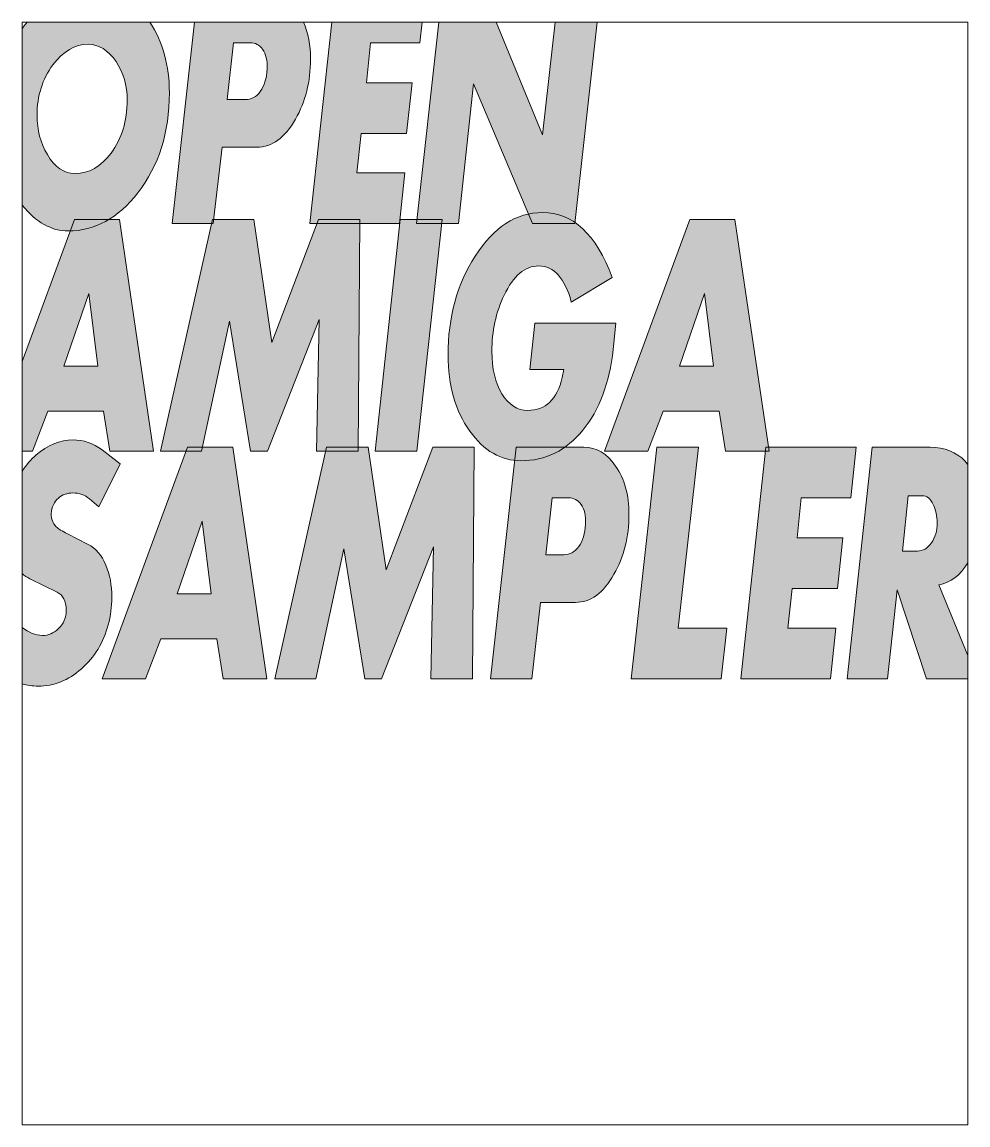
# Paper-space layout 'Layout1' of a CAD drawing. Header units: inches. Extents: x 0 to 1.5, y 0 to 1.75.
# The model-space entities are those that its viewports show. They can reach past a viewport. Long polylines and large blocks are cut down to what shows.
import ezdxf

# ---------------------------------------------------------------- set-up
doc = ezdxf.new("R2010")
doc.units = ezdxf.units.IN

msp = doc.modelspace()

# ---------------------------------------------------------------- hatches: boundary and pattern name
at = {"true_color": 0xffffff, "transparency": 33554687}
h = msp.add_hatch(color=7, dxfattribs=at)
edge = h.paths.add_edge_path(flags=0)
edge.add_spline(control_points=[(0, 1.4596), (0, 1.4596), (0, 1.7392), (0, 1.7392), (0.0006, 1.74), (0.0012, 1.7409), (0.0017, 1.7417), (0.0038, 1.7445), (0.0059, 1.7473), (0.008, 1.75), (0.008, 1.75), (0.2027, 1.75), (0.2027, 1.75), (0.2233, 1.7184), (0.2336, 1.681), (0.2336, 1.6377), (0.2336, 1.5749), (0.217, 1.522), (0.1836, 1.4791), (0.1522, 1.4387), (0.1154, 1.4185), (0.0734, 1.4185), (0.0467, 1.4185), (0.0222, 1.4322), (0, 1.4596)], knot_values=[0, 0, 0, 0, 1, 1, 1, 2, 2, 2, 3, 3, 3, 4, 4, 4, 5, 5, 5, 6, 6, 6, 7, 7, 7, 8, 8, 8, 8], degree=3, periodic=1)
edge = h.paths.add_edge_path(flags=0)
edge.add_spline(control_points=[(0.1667, 1.6264), (0.1667, 1.6495), (0.1608, 1.6698), (0.149, 1.6873), (0.1366, 1.7056), (0.1218, 1.7147), (0.1046, 1.7147), (0.0838, 1.7147), (0.0653, 1.7038), (0.0489, 1.682), (0.0322, 1.6594), (0.0238, 1.6328), (0.0238, 1.6022), (0.0238, 1.579), (0.0292, 1.5582), (0.0401, 1.5397), (0.0518, 1.5196), (0.0664, 1.5096), (0.084, 1.5096), (0.106, 1.5096), (0.125, 1.5205), (0.1412, 1.5422), (0.1582, 1.5649), (0.1667, 1.5929), (0.1667, 1.6264)], knot_values=[0, 0, 0, 0, 1, 1, 1, 2, 2, 2, 3, 3, 3, 4, 4, 4, 5, 5, 5, 6, 6, 6, 7, 7, 7, 8, 8, 8, 8], degree=3, periodic=1)
h = msp.add_hatch(color=7, dxfattribs=at)
edge = h.paths.add_edge_path(flags=0)
edge.add_spline(control_points=[(0.4461, 1.75), (0.4537, 1.733), (0.4574, 1.7134), (0.4574, 1.6911), (0.4574, 1.6555), (0.4495, 1.6238), (0.4336, 1.596), (0.4169, 1.5662), (0.3965, 1.5514), (0.3723, 1.5514), (0.3723, 1.5514), (0.3171, 1.5514), (0.3171, 1.5514), (0.3171, 1.5514), (0.3033, 1.4301), (0.3033, 1.4301), (0.3033, 1.4301), (0.2379, 1.4301), (0.2379, 1.4301), (0.2379, 1.4301), (0.2733, 1.75), (0.2733, 1.75), (0.2733, 1.75), (0.4461, 1.75), (0.4461, 1.75)], knot_values=[0, 0, 0, 0, 1, 1, 1, 2, 2, 2, 3, 3, 3, 4, 4, 4, 5, 5, 5, 6, 6, 6, 7, 7, 7, 8, 8, 8, 8], degree=3, periodic=1)
edge = h.paths.add_edge_path(flags=0)
edge.add_spline(control_points=[(0.3886, 1.6757), (0.3893, 1.6889), (0.3869, 1.6993), (0.3814, 1.7068), (0.3764, 1.7137), (0.3697, 1.7172), (0.3615, 1.7172), (0.3615, 1.7172), (0.3353, 1.7172), (0.3353, 1.7172), (0.3353, 1.7172), (0.3254, 1.627), (0.3254, 1.627), (0.3254, 1.627), (0.3539, 1.627), (0.3539, 1.627), (0.3635, 1.627), (0.3714, 1.6313), (0.3778, 1.6399), (0.3841, 1.6485), (0.3877, 1.6604), (0.3886, 1.6757)], knot_values=[0, 0, 0, 0, 1, 1, 1, 2, 2, 2, 3, 3, 3, 4, 4, 4, 5, 5, 5, 6, 6, 6, 7, 7, 7, 7], degree=3, periodic=1)
for points in [[(0.6345, 1.75), (0.6308, 1.7172), (0.5525, 1.7172), (0.546, 1.6537), (0.6185, 1.6537), (0.6098, 1.5733), (0.538, 1.5733), (0.531, 1.5105), (0.6072, 1.5105), (0.5986, 1.4301), (0.4565, 1.4301), (0.4912, 1.75)], [(0.9118, 1.75), (0.8764, 1.4301), (0.8095, 1.4301), (0.7159, 1.6519), (0.6919, 1.4301), (0.6257, 1.4301), (0.6609, 1.75), (0.7521, 1.75), (0.8255, 1.5711), (0.8455, 1.75)], [(0.5359, 1.4365), (0.5331, 1.069), (0.4668, 1.069), (0.4714, 1.2782), (0.3891, 1.069), (0.3622, 1.069), (0.3291, 1.2754), (0.2847, 1.069), (0.2195, 1.069), (0.3018, 1.4365), (0.3676, 1.4365), (0.396, 1.2418), (0.4703, 1.4365)], [(0.666, 1.4365), (0.6262, 1.069), (0.5597, 1.069), (0.5996, 1.4365)], [(0.7171, 1.0754), (0.7142, 0.7079), (0.648, 0.7079), (0.6525, 0.9171), (0.5702, 0.7079), (0.5434, 0.7079), (0.5103, 0.9142), (0.4659, 0.7079), (0.4007, 0.7079), (0.483, 1.0754), (0.5488, 1.0754), (0.5772, 0.8806), (0.6514, 1.0754)], [(1.1177, 0.7883), (1.1089, 0.7079), (0.9662, 0.7079), (1.0069, 1.0754), (1.0727, 1.0754), (1.0407, 0.7883)], [(1.323, 1.0754), (1.3141, 0.995), (1.2358, 0.995), (1.2293, 0.9315), (1.3018, 0.9315), (1.2931, 0.8511), (1.2212, 0.8511), (1.2143, 0.7883), (1.2905, 0.7883), (1.2819, 0.7079), (1.1398, 0.7079), (1.1797, 1.0754)]]:
    msp.add_hatch(color=7, dxfattribs=at).paths.add_polyline_path(points, flags=0)
h = msp.add_hatch(color=7, dxfattribs=at)
h.paths.add_polyline_path([(0, 1.069), (0, 1.2113), (0.0831, 1.4365), (0.1545, 1.4365), (0.2084, 1.069), (0.1394, 1.069), (0.1292, 1.1325), (0.0406, 1.1325), (0.0164, 1.069)], flags=0)
h.paths.add_polyline_path([(0.1203, 1.2041), (0.106, 1.3193), (0.0664, 1.2041)], flags=0)
h = msp.add_hatch(color=7, dxfattribs=at)
edge = h.paths.add_edge_path(flags=0)
edge.add_spline(control_points=[(0.9418, 1.2722), (0.9418, 1.2722), (0.9373, 1.2304), (0.9373, 1.2304), (0.9315, 1.1771), (0.9155, 1.1344), (0.8894, 1.1026), (0.8629, 1.0702), (0.8301, 1.0539), (0.7911, 1.0539), (0.7595, 1.0539), (0.7324, 1.0696), (0.7099, 1.1011), (0.687, 1.1335), (0.6755, 1.1736), (0.6755, 1.2213), (0.6755, 1.2814), (0.6899, 1.3339), (0.7186, 1.3787), (0.748, 1.4247), (0.7837, 1.4478), (0.8255, 1.4478), (0.8735, 1.4478), (0.9103, 1.4134), (0.936, 1.3448), (0.936, 1.3448), (0.871, 1.3058), (0.871, 1.3058), (0.8608, 1.3439), (0.8435, 1.363), (0.8193, 1.363), (0.7975, 1.363), (0.7792, 1.3475), (0.7645, 1.3165), (0.7515, 1.2891), (0.745, 1.2594), (0.745, 1.2276), (0.745, 1.2002), (0.7504, 1.1777), (0.7611, 1.1601), (0.7719, 1.1425), (0.7854, 1.1337), (0.8017, 1.1337), (0.8305, 1.1337), (0.8487, 1.1512), (0.8565, 1.1862), (0.8565, 1.1862), (0.8593, 1.1987), (0.8593, 1.1987), (0.8593, 1.1987), (0.8054, 1.1987), (0.8054, 1.1987), (0.8054, 1.1987), (0.8134, 1.2722), (0.8134, 1.2722), (0.8134, 1.2722), (0.9418, 1.2722), (0.9418, 1.2722)], knot_values=[0, 0, 0, 0, 1, 1, 1, 2, 2, 2, 3, 3, 3, 4, 4, 4, 5, 5, 5, 6, 6, 6, 7, 7, 7, 8, 8, 8, 9, 9, 9, 10, 10, 10, 11, 11, 11, 12, 12, 12, 13, 13, 13, 14, 14, 14, 15, 15, 15, 16, 16, 16, 17, 17, 17, 18, 18, 18, 19, 19, 19, 19], degree=3, periodic=1)
h = msp.add_hatch(color=7, dxfattribs=at)
h.paths.add_polyline_path([(1.1846, 1.069), (1.1155, 1.069), (1.1053, 1.1325), (1.0167, 1.1325), (0.9925, 1.069), (0.9236, 1.069), (1.0592, 1.4365), (1.1306, 1.4365)], flags=0)
h.paths.add_polyline_path([(1.0964, 1.2041), (1.0821, 1.3193), (1.0425, 1.2041)], flags=0)
h = msp.add_hatch(color=7, dxfattribs=at)
edge = h.paths.add_edge_path(flags=0)
edge.add_spline(control_points=[(0, 0.6997), (0, 0.6997), (0, 0.7895), (0, 0.7895), (0.0107, 0.781), (0.0214, 0.7767), (0.0323, 0.7767), (0.0415, 0.7767), (0.0498, 0.7801), (0.0573, 0.7871), (0.0658, 0.795), (0.07, 0.8051), (0.07, 0.8172), (0.07, 0.8312), (0.0652, 0.8407), (0.0555, 0.8455), (0.0555, 0.8455), (0.0125, 0.8668), (0.0125, 0.8668), (0.0079, 0.8691), (0.0038, 0.8717), (0, 0.8748), (0, 0.8748), (0, 1.0371), (0, 1.0371), (0.0064, 1.0469), (0.0139, 1.0556), (0.0225, 1.0631), (0.0405, 1.079), (0.06, 1.087), (0.0809, 1.087), (0.0974, 1.087), (0.1127, 1.0816), (0.1268, 1.071), (0.1268, 1.071), (0.1557, 1.049), (0.1557, 1.049), (0.1557, 1.049), (0.1218, 0.9808), (0.1218, 0.9808), (0.1218, 0.9808), (0.1068, 0.9934), (0.1068, 0.9934), (0.0994, 0.9997), (0.0907, 1.0028), (0.0807, 1.0028), (0.0716, 1.0028), (0.0639, 1.0001), (0.0577, 0.9946), (0.0508, 0.9888), (0.047, 0.9805), (0.0464, 0.9698), (0.0459, 0.9617), (0.0486, 0.9548), (0.0543, 0.9491), (0.0575, 0.946), (0.0635, 0.9422), (0.0723, 0.9378), (0.0723, 0.9378), (0.1048, 0.9212), (0.1048, 0.9212), (0.1169, 0.9151), (0.1263, 0.9041), (0.133, 0.8882), (0.1392, 0.8735), (0.1423, 0.8565), (0.1423, 0.837), (0.1423, 0.8223), (0.1404, 0.8079), (0.1366, 0.7936), (0.1292, 0.7654), (0.1151, 0.7421), (0.0942, 0.7238), (0.0734, 0.7054), (0.0505, 0.6963), (0.0254, 0.6963), (0.0167, 0.6963), (0.0082, 0.6974), (0, 0.6997)], knot_values=[0, 0, 0, 0, 1, 1, 1, 2, 2, 2, 3, 3, 3, 4, 4, 4, 5, 5, 5, 6, 6, 6, 7, 7, 7, 8, 8, 8, 9, 9, 9, 10, 10, 10, 11, 11, 11, 12, 12, 12, 13, 13, 13, 14, 14, 14, 15, 15, 15, 16, 16, 16, 17, 17, 17, 18, 18, 18, 19, 19, 19, 20, 20, 20, 21, 21, 21, 22, 22, 22, 23, 23, 23, 24, 24, 24, 25, 25, 25, 26, 26, 26, 26], degree=3, periodic=1)
h = msp.add_hatch(color=7, dxfattribs=at)
h.paths.add_polyline_path([(0.3879, 0.7079), (0.3189, 0.7079), (0.3087, 0.7713), (0.2201, 0.7713), (0.1959, 0.7079), (0.127, 0.7079), (0.2626, 1.0754), (0.334, 1.0754)], flags=0)
h.paths.add_polyline_path([(0.2998, 0.843), (0.2855, 0.9582), (0.2459, 0.843)], flags=0)
h = msp.add_hatch(color=7, dxfattribs=at)
edge = h.paths.add_edge_path(flags=0)
edge.add_spline(control_points=[(0.8774, 0.8291), (0.8774, 0.8291), (0.8222, 0.8291), (0.8222, 0.8291), (0.8222, 0.8291), (0.8083, 0.7079), (0.8083, 0.7079), (0.8083, 0.7079), (0.7429, 0.7079), (0.7429, 0.7079), (0.7429, 0.7079), (0.7836, 1.0754), (0.7836, 1.0754), (0.7836, 1.0754), (0.8908, 1.0754), (0.8908, 1.0754), (0.9107, 1.0754), (0.9276, 1.0654), (0.9413, 1.0455), (0.9554, 1.025), (0.9625, 0.9995), (0.9625, 0.9689), (0.9625, 0.9333), (0.9546, 0.9016), (0.9387, 0.8737), (0.9219, 0.844), (0.9015, 0.8291), (0.8774, 0.8291)], knot_values=[0, 0, 0, 0, 1, 1, 1, 2, 2, 2, 3, 3, 3, 4, 4, 4, 5, 5, 5, 6, 6, 6, 7, 7, 7, 8, 8, 8, 9, 9, 9, 9], degree=3, periodic=1)
edge = h.paths.add_edge_path(flags=0)
edge.add_spline(control_points=[(0.8936, 0.9535), (0.8944, 0.9667), (0.892, 0.9771), (0.8865, 0.9846), (0.8814, 0.9915), (0.8748, 0.995), (0.8666, 0.995), (0.8666, 0.995), (0.8404, 0.995), (0.8404, 0.995), (0.8404, 0.995), (0.8304, 0.9048), (0.8304, 0.9048), (0.8304, 0.9048), (0.859, 0.9048), (0.859, 0.9048), (0.8685, 0.9048), (0.8765, 0.9091), (0.8828, 0.9177), (0.8892, 0.9263), (0.8928, 0.9382), (0.8936, 0.9535)], knot_values=[0, 0, 0, 0, 1, 1, 1, 2, 2, 2, 3, 3, 3, 4, 4, 4, 5, 5, 5, 6, 6, 6, 7, 7, 7, 7], degree=3, periodic=1)
h = msp.add_hatch(color=7, dxfattribs=at)
edge = h.paths.add_edge_path(flags=0)
edge.add_spline(control_points=[(1.5, 0.7079), (1.5, 0.7079), (1.4345, 0.7079), (1.4345, 0.7079), (1.4345, 0.7079), (1.388, 0.8489), (1.388, 0.8489), (1.388, 0.8489), (1.3726, 0.7079), (1.3726, 0.7079), (1.3726, 0.7079), (1.3083, 0.7079), (1.3083, 0.7079), (1.3083, 0.7079), (1.3481, 1.0754), (1.3481, 1.0754), (1.3481, 1.0754), (1.4402, 1.0754), (1.4402, 1.0754), (1.463, 1.0754), (1.4814, 1.0679), (1.4956, 1.0531), (1.4971, 1.0514), (1.4986, 1.0497), (1.5, 1.048), (1.5, 1.048), (1.5, 0.892), (1.5, 0.892), (1.4879, 0.8719), (1.4726, 0.8602), (1.454, 0.8571), (1.454, 0.8571), (1.5, 0.7451), (1.5, 0.7451), (1.5, 0.7451), (1.5, 0.7079), (1.5, 0.7079)], knot_values=[0, 0, 0, 0, 1, 1, 1, 2, 2, 2, 3, 3, 3, 4, 4, 4, 5, 5, 5, 6, 6, 6, 7, 7, 7, 8, 8, 8, 9, 9, 9, 10, 10, 10, 11, 11, 11, 12, 12, 12, 12], degree=3, periodic=1)
edge = h.paths.add_edge_path(flags=0)
edge.add_spline(control_points=[(1.4512, 0.9551), (1.4512, 0.9664), (1.4491, 0.9762), (1.4449, 0.9846), (1.4404, 0.9938), (1.4347, 0.9984), (1.4278, 0.9984), (1.4278, 0.9984), (1.4053, 0.9984), (1.4053, 0.9984), (1.4053, 0.9984), (1.396, 0.9105), (1.396, 0.9105), (1.396, 0.9105), (1.4202, 0.9105), (1.4202, 0.9105), (1.4286, 0.9105), (1.4359, 0.9149), (1.442, 0.9237), (1.4481, 0.9325), (1.4512, 0.9429), (1.4512, 0.9551)], knot_values=[0, 0, 0, 0, 1, 1, 1, 2, 2, 2, 3, 3, 3, 4, 4, 4, 5, 5, 5, 6, 6, 6, 7, 7, 7, 7], degree=3, periodic=1)

# ---------------------------------------------------------------- linework, layer by layer
at = {"color": 18, "linetype": 'Continuous', "lineweight": 9, "true_color": 0x000000}
for points in [[(0.6345, 1.75), (0.6308, 1.7172), (0.5525, 1.7172), (0.546, 1.6537), (0.6185, 1.6537), (0.6098, 1.5733), (0.538, 1.5733), (0.531, 1.5105), (0.6072, 1.5105), (0.5986, 1.4301), (0.4565, 1.4301), (0.4912, 1.75)], [(0.9118, 1.75), (0.8764, 1.4301), (0.8095, 1.4301), (0.7159, 1.6519), (0.6919, 1.4301), (0.6257, 1.4301), (0.6609, 1.75)], [(0.7521, 1.75), (0.8255, 1.5711), (0.8455, 1.75)], [(0, 1.2113), (0.0831, 1.4365), (0.1545, 1.4365), (0.2084, 1.069), (0.1394, 1.069), (0.1292, 1.1325), (0.0406, 1.1325), (0.0164, 1.069), (0, 1.069)]]:
    msp.add_lwpolyline(points, dxfattribs=at)
for points in [[(0.5359, 1.4365), (0.5331, 1.069), (0.4668, 1.069), (0.4714, 1.2782), (0.3891, 1.069), (0.3622, 1.069), (0.3291, 1.2754), (0.2847, 1.069), (0.2195, 1.069), (0.3018, 1.4365), (0.3676, 1.4365), (0.396, 1.2418), (0.4703, 1.4365), (0.5359, 1.4365)], [(0.666, 1.4365), (0.6262, 1.069), (0.5597, 1.069), (0.5996, 1.4365), (0.666, 1.4365)], [(1.1846, 1.069), (1.1155, 1.069), (1.1053, 1.1325), (1.0167, 1.1325), (0.9925, 1.069), (0.9236, 1.069), (1.0592, 1.4365), (1.1306, 1.4365), (1.1846, 1.069)], [(0.1203, 1.2041), (0.106, 1.3193), (0.0664, 1.2041), (0.1203, 1.2041)], [(1.0964, 1.2041), (1.0821, 1.3193), (1.0425, 1.2041), (1.0964, 1.2041)], [(0.3879, 0.7079), (0.3189, 0.7079), (0.3087, 0.7713), (0.2201, 0.7713), (0.1959, 0.7079), (0.127, 0.7079), (0.2626, 1.0754), (0.334, 1.0754), (0.3879, 0.7079)], [(0.7171, 1.0754), (0.7142, 0.7079), (0.648, 0.7079), (0.6525, 0.9171), (0.5702, 0.7079), (0.5434, 0.7079), (0.5103, 0.9142), (0.4659, 0.7079), (0.4007, 0.7079), (0.483, 1.0754), (0.5488, 1.0754), (0.5772, 0.8806), (0.6514, 1.0754), (0.7171, 1.0754)], [(1.1177, 0.7883), (1.1089, 0.7079), (0.9662, 0.7079), (1.0069, 1.0754), (1.0727, 1.0754), (1.0407, 0.7883), (1.1177, 0.7883)], [(1.323, 1.0754), (1.3141, 0.995), (1.2358, 0.995), (1.2293, 0.9315), (1.3018, 0.9315), (1.2931, 0.8511), (1.2212, 0.8511), (1.2143, 0.7883), (1.2905, 0.7883), (1.2819, 0.7079), (1.1398, 0.7079), (1.1797, 1.0754), (1.323, 1.0754)], [(0.2998, 0.843), (0.2855, 0.9582), (0.2459, 0.843), (0.2998, 0.843)]]:
    msp.add_lwpolyline(points, close=True, dxfattribs=at)
for points, knots in [([(0.2027, 1.75), (0.2233, 1.7184), (0.2336, 1.681), (0.2336, 1.6377), (0.2336, 1.5749), (0.217, 1.522), (0.1836, 1.4791), (0.1522, 1.4387), (0.1154, 1.4185), (0.0734, 1.4185), (0.0467, 1.4185), (0.0222, 1.4322), (0, 1.4596)], [0, 0, 0, 0, 1, 1, 1, 2, 2, 2, 3, 3, 3, 4, 4, 4, 4]), ([(0, 1.7392), (0.0006, 1.74), (0.0012, 1.7409), (0.0017, 1.7417), (0.0038, 1.7445), (0.0059, 1.7473), (0.008, 1.75)], [0, 0, 0, 0, 1, 1, 1, 2, 2, 2, 2]), ([(0.4461, 1.75), (0.4537, 1.733), (0.4574, 1.7134), (0.4574, 1.6911), (0.4574, 1.6555), (0.4495, 1.6238), (0.4336, 1.596), (0.4169, 1.5662), (0.3965, 1.5514), (0.3723, 1.5514), (0.3723, 1.5514), (0.3171, 1.5514), (0.3171, 1.5514), (0.3171, 1.5514), (0.3033, 1.4301), (0.3033, 1.4301), (0.3033, 1.4301), (0.2379, 1.4301), (0.2379, 1.4301), (0.2379, 1.4301), (0.2733, 1.75), (0.2733, 1.75)], [0, 0, 0, 0, 1, 1, 1, 2, 2, 2, 3, 3, 3, 4, 4, 4, 5, 5, 5, 6, 6, 6, 7, 7, 7, 7]), ([(0.3886, 1.6757), (0.3893, 1.6889), (0.3869, 1.6993), (0.3814, 1.7068), (0.3764, 1.7137), (0.3697, 1.7172), (0.3615, 1.7172), (0.3615, 1.7172), (0.3353, 1.7172), (0.3353, 1.7172), (0.3353, 1.7172), (0.3254, 1.627), (0.3254, 1.627), (0.3254, 1.627), (0.3539, 1.627), (0.3539, 1.627), (0.3635, 1.627), (0.3714, 1.6313), (0.3778, 1.6399), (0.3841, 1.6485), (0.3877, 1.6604), (0.3886, 1.6757)], [0, 0, 0, 0, 1, 1, 1, 2, 2, 2, 3, 3, 3, 4, 4, 4, 5, 5, 5, 6, 6, 6, 7, 7, 7, 7]), ([(0.1667, 1.6264), (0.1667, 1.6495), (0.1608, 1.6698), (0.149, 1.6873), (0.1366, 1.7056), (0.1218, 1.7147), (0.1046, 1.7147), (0.0838, 1.7147), (0.0653, 1.7038), (0.0489, 1.682), (0.0322, 1.6594), (0.0238, 1.6328), (0.0238, 1.6022), (0.0238, 1.579), (0.0292, 1.5582), (0.0401, 1.5397), (0.0518, 1.5196), (0.0664, 1.5096), (0.084, 1.5096), (0.106, 1.5096), (0.125, 1.5205), (0.1412, 1.5422), (0.1582, 1.5649), (0.1667, 1.5929), (0.1667, 1.6264)], [0, 0, 0, 0, 1, 1, 1, 2, 2, 2, 3, 3, 3, 4, 4, 4, 5, 5, 5, 6, 6, 6, 7, 7, 7, 8, 8, 8, 8]), ([(0.9418, 1.2722), (0.9418, 1.2722), (0.9373, 1.2304), (0.9373, 1.2304), (0.9315, 1.1771), (0.9155, 1.1344), (0.8894, 1.1026), (0.8629, 1.0702), (0.8301, 1.0539), (0.7911, 1.0539), (0.7595, 1.0539), (0.7324, 1.0696), (0.7099, 1.1011), (0.687, 1.1335), (0.6755, 1.1736), (0.6755, 1.2213), (0.6755, 1.2814), (0.6899, 1.3339), (0.7186, 1.3787), (0.748, 1.4247), (0.7837, 1.4478), (0.8255, 1.4478), (0.8735, 1.4478), (0.9103, 1.4134), (0.936, 1.3448), (0.936, 1.3448), (0.871, 1.3058), (0.871, 1.3058), (0.8608, 1.3439), (0.8435, 1.363), (0.8193, 1.363), (0.7975, 1.363), (0.7792, 1.3475), (0.7645, 1.3165), (0.7515, 1.2891), (0.745, 1.2594), (0.745, 1.2276), (0.745, 1.2002), (0.7504, 1.1777), (0.7611, 1.1601), (0.7719, 1.1425), (0.7854, 1.1337), (0.8017, 1.1337), (0.8305, 1.1337), (0.8487, 1.1512), (0.8565, 1.1862), (0.8565, 1.1862), (0.8593, 1.1987), (0.8593, 1.1987), (0.8593, 1.1987), (0.8054, 1.1987), (0.8054, 1.1987), (0.8054, 1.1987), (0.8134, 1.2722), (0.8134, 1.2722), (0.8134, 1.2722), (0.9418, 1.2722), (0.9418, 1.2722)], [0, 0, 0, 0, 1, 1, 1, 2, 2, 2, 3, 3, 3, 4, 4, 4, 5, 5, 5, 6, 6, 6, 7, 7, 7, 8, 8, 8, 9, 9, 9, 10, 10, 10, 11, 11, 11, 12, 12, 12, 13, 13, 13, 14, 14, 14, 15, 15, 15, 16, 16, 16, 17, 17, 17, 18, 18, 18, 19, 19, 19, 19]), ([(0, 1.0371), (0.0064, 1.0469), (0.0139, 1.0556), (0.0225, 1.0631), (0.0405, 1.079), (0.06, 1.087), (0.0809, 1.087), (0.0974, 1.087), (0.1127, 1.0816), (0.1268, 1.071), (0.1268, 1.071), (0.1557, 1.049), (0.1557, 1.049), (0.1557, 1.049), (0.1218, 0.9808), (0.1218, 0.9808), (0.1218, 0.9808), (0.1068, 0.9934), (0.1068, 0.9934), (0.0994, 0.9997), (0.0907, 1.0028), (0.0807, 1.0028), (0.0716, 1.0028), (0.0639, 1.0001), (0.0577, 0.9946), (0.0508, 0.9888), (0.047, 0.9805), (0.0464, 0.9698), (0.0459, 0.9617), (0.0486, 0.9548), (0.0543, 0.9491), (0.0575, 0.946), (0.0635, 0.9422), (0.0723, 0.9378), (0.0723, 0.9378), (0.1048, 0.9212), (0.1048, 0.9212), (0.1169, 0.9151), (0.1263, 0.9041), (0.133, 0.8882), (0.1392, 0.8735), (0.1423, 0.8565), (0.1423, 0.837), (0.1423, 0.8223), (0.1404, 0.8079), (0.1366, 0.7936), (0.1292, 0.7654), (0.1151, 0.7421), (0.0942, 0.7238), (0.0734, 0.7054), (0.0505, 0.6963), (0.0254, 0.6963), (0.0167, 0.6963), (0.0082, 0.6974), (0, 0.6997)], [0, 0, 0, 0, 1, 1, 1, 2, 2, 2, 3, 3, 3, 4, 4, 4, 5, 5, 5, 6, 6, 6, 7, 7, 7, 8, 8, 8, 9, 9, 9, 10, 10, 10, 11, 11, 11, 12, 12, 12, 13, 13, 13, 14, 14, 14, 15, 15, 15, 16, 16, 16, 17, 17, 17, 18, 18, 18, 18]), ([(0.8774, 0.8291), (0.8774, 0.8291), (0.8222, 0.8291), (0.8222, 0.8291), (0.8222, 0.8291), (0.8083, 0.7079), (0.8083, 0.7079), (0.8083, 0.7079), (0.7429, 0.7079), (0.7429, 0.7079), (0.7429, 0.7079), (0.7836, 1.0754), (0.7836, 1.0754), (0.7836, 1.0754), (0.8908, 1.0754), (0.8908, 1.0754), (0.9107, 1.0754), (0.9276, 1.0654), (0.9413, 1.0455), (0.9554, 1.025), (0.9625, 0.9995), (0.9625, 0.9689), (0.9625, 0.9333), (0.9546, 0.9016), (0.9387, 0.8737), (0.9219, 0.844), (0.9015, 0.8291), (0.8774, 0.8291)], [0, 0, 0, 0, 1, 1, 1, 2, 2, 2, 3, 3, 3, 4, 4, 4, 5, 5, 5, 6, 6, 6, 7, 7, 7, 8, 8, 8, 9, 9, 9, 9]), ([(1.5, 0.7079), (1.5, 0.7079), (1.4345, 0.7079), (1.4345, 0.7079), (1.4345, 0.7079), (1.388, 0.8489), (1.388, 0.8489), (1.388, 0.8489), (1.3726, 0.7079), (1.3726, 0.7079), (1.3726, 0.7079), (1.3083, 0.7079), (1.3083, 0.7079), (1.3083, 0.7079), (1.3481, 1.0754), (1.3481, 1.0754), (1.3481, 1.0754), (1.4402, 1.0754), (1.4402, 1.0754), (1.463, 1.0754), (1.4814, 1.0679), (1.4956, 1.0531), (1.4971, 1.0514), (1.4986, 1.0497), (1.5, 1.048)], [0, 0, 0, 0, 1, 1, 1, 2, 2, 2, 3, 3, 3, 4, 4, 4, 5, 5, 5, 6, 6, 6, 7, 7, 7, 8, 8, 8, 8]), ([(1.4512, 0.9551), (1.4512, 0.9664), (1.4491, 0.9762), (1.4449, 0.9846), (1.4404, 0.9938), (1.4347, 0.9984), (1.4278, 0.9984), (1.4278, 0.9984), (1.4053, 0.9984), (1.4053, 0.9984), (1.4053, 0.9984), (1.396, 0.9105), (1.396, 0.9105), (1.396, 0.9105), (1.4202, 0.9105), (1.4202, 0.9105), (1.4286, 0.9105), (1.4359, 0.9149), (1.442, 0.9237), (1.4481, 0.9325), (1.4512, 0.9429), (1.4512, 0.9551)], [0, 0, 0, 0, 1, 1, 1, 2, 2, 2, 3, 3, 3, 4, 4, 4, 5, 5, 5, 6, 6, 6, 7, 7, 7, 7]), ([(0.8936, 0.9535), (0.8944, 0.9667), (0.892, 0.9771), (0.8865, 0.9846), (0.8814, 0.9915), (0.8748, 0.995), (0.8666, 0.995), (0.8666, 0.995), (0.8404, 0.995), (0.8404, 0.995), (0.8404, 0.995), (0.8304, 0.9048), (0.8304, 0.9048), (0.8304, 0.9048), (0.859, 0.9048), (0.859, 0.9048), (0.8685, 0.9048), (0.8765, 0.9091), (0.8828, 0.9177), (0.8892, 0.9263), (0.8928, 0.9382), (0.8936, 0.9535)], [0, 0, 0, 0, 1, 1, 1, 2, 2, 2, 3, 3, 3, 4, 4, 4, 5, 5, 5, 6, 6, 6, 7, 7, 7, 7]), ([(1.5, 0.892), (1.4879, 0.8719), (1.4726, 0.8602), (1.454, 0.8571), (1.454, 0.8571), (1.5, 0.7451), (1.5, 0.7451)], [0, 0, 0, 0, 1, 1, 1, 2, 2, 2, 2]), ([(0, 0.7895), (0.0107, 0.781), (0.0214, 0.7767), (0.0323, 0.7767), (0.0415, 0.7767), (0.0498, 0.7801), (0.0573, 0.7871), (0.0658, 0.795), (0.07, 0.8051), (0.07, 0.8172), (0.07, 0.8312), (0.0652, 0.8407), (0.0555, 0.8455), (0.0555, 0.8455), (0.0125, 0.8668), (0.0125, 0.8668), (0.0079, 0.8691), (0.0038, 0.8717), (0, 0.8748)], [0, 0, 0, 0, 1, 1, 1, 2, 2, 2, 3, 3, 3, 4, 4, 4, 5, 5, 5, 6, 6, 6, 6])]:
    msp.add_open_spline(points, degree=3, knots=knots, dxfattribs=at)

psp = doc.layouts.get("Layout1")

# ---------------------------------------------------------------- viewports
at = {"layer": '0'}
psp.add_viewport(center=(0.75, 0.875), size=(1.5, 1.75), view_center_point=(0.75, 0.875), view_height=1.75, dxfattribs=at)

doc.saveas('drawing.dxf')
